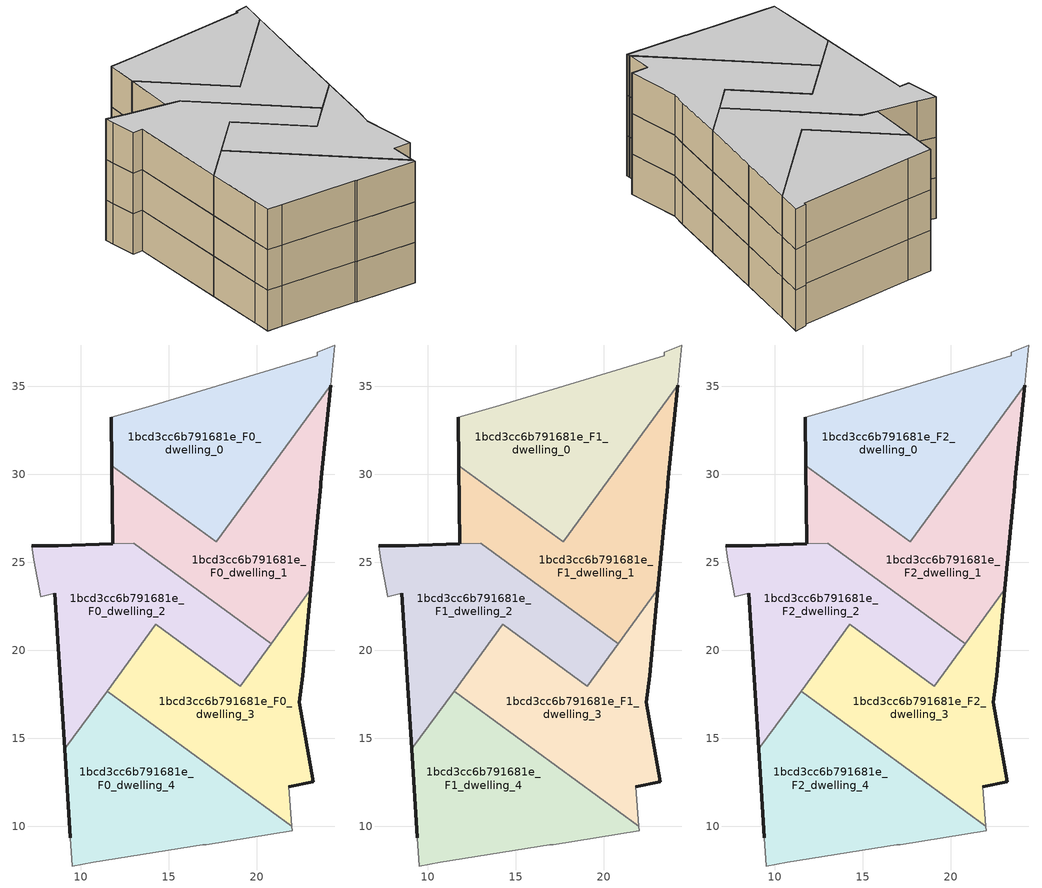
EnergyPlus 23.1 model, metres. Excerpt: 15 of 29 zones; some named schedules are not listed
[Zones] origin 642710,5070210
1bcd3cc6b791681e_F0_dwelling_0
 floor ground (EU_floor_Construction): 17.71,26.16 24.21,35.05 24.44,37.35 23.44,36.95 23.44,36.75 13.83,33.85 11.73,33.25 11.77,30.5 z0
 wall outside (EU_wall_Construction): 11.77,30.5 11.73,33.25 z0:3
 wall to 1bcd3cc6b791681e_F0_dwelling_1 (EU_wall_Construction): 24.21,35.05 17.71,26.16 11.77,30.5 z0:3
 wall adiabatic (EU_wall_Construction): 11.73,33.25 13.83,33.85 23.44,36.75 23.44,36.95 24.44,37.35 24.21,35.05 z0:3
1bcd3cc6b791681e_F0_dwelling_1
 floor ground (EU_floor_Construction): 23.09,23.47 23.64,29.35 23.66,29.52 24.21,35.05 17.71,26.16 11.77,30.5 11.83,26.05 13.03,26.08 20.83,20.37 z0
 wall outside (EU_wall_Construction): 24.21,35.05 23.66,29.52 23.64,29.35 23.09,23.47 / 11.83,26.05 11.77,30.5 z0:3
 wall to 1bcd3cc6b791681e_F0_dwelling_3 (EU_wall_Construction): 23.09,23.47 20.83,20.37 z0:3
 wall to 1bcd3cc6b791681e_F0_dwelling_2 (EU_wall_Construction): 20.83,20.37 13.03,26.08 11.83,26.05 z0:3
1bcd3cc6b791681e_F0_dwelling_2
 floor ground (EU_floor_Construction): 19.07,17.96 20.83,20.37 13.03,26.08 11.82,26.05 8.73,25.95 7.23,25.95 7.33,25.15 7.73,23.04 8.53,23.25 9.1,14.39 14.28,21.46 z0
 wall outside (EU_wall_Construction): 7.23,25.95 8.73,25.95 11.82,26.05 / 9.1,14.39 8.53,23.25 z0:3; 11.83,26.05,3 11.82,26.05,0 11.83,26.05,0
 wall adiabatic (EU_wall_Construction): 8.53,23.25 7.73,23.04 7.33,25.15 7.23,25.95 z0:3
 wall to 1bcd3cc6b791681e_F0_dwelling_3 (EU_wall_Construction): 20.83,20.37 19.07,17.96 14.28,21.46 11.5,17.67 z0:3
 wall to 1bcd3cc6b791681e_F0_dwelling_4 (EU_wall_Construction): 11.5,17.67 9.1,14.39 z0:3
1bcd3cc6b791681e_F0_dwelling_3
 floor ground (EU_floor_Construction): 22.01,9.98 21.83,12.23 23.23,12.53 22.44,17.04 22.64,18.54 23.09,23.47 19.07,17.96 14.28,21.46 11.5,17.67 z0
 wall outside (EU_wall_Construction): 23.09,23.47 22.64,18.54 22.44,17.04 23.23,12.53 21.83,12.23 z0:3
 wall adiabatic (EU_wall_Construction): 21.83,12.23 22.01,9.98 z0:3
 wall to 1bcd3cc6b791681e_F0_dwelling_4 (EU_wall_Construction): 22.01,9.98 11.5,17.67 z0:3
1bcd3cc6b791681e_F0_dwelling_4
 floor ground (EU_floor_Construction): 22.03,9.73 22.01,9.98 11.5,17.67 9.1,14.39 9.43,9.33 9.52,7.73 10.72,7.93 16.93,8.93 17.13,8.93 z0
 wall outside (EU_wall_Construction): 9.43,9.33 9.1,14.39 z0:3
 wall adiabatic (EU_wall_Construction): 22.01,9.98 22.03,9.73 17.13,8.93 16.93,8.93 10.72,7.93 9.52,7.73 9.43,9.33 z0:3
1bcd3cc6b791681e_F1_dwelling_0
 floor to 1bcd3cc6b791681e_F0_dwelling_0 (EU_floor_Construction): 17.71,26.16 24.21,35.05 24.44,37.35 23.44,36.95 23.44,36.75 13.83,33.85 11.73,33.25 11.77,30.5 z3
 wall outside (EU_wall_Construction): 11.77,30.5 11.73,33.25 z3:6
 wall to 1bcd3cc6b791681e_F1_dwelling_1 (EU_wall_Construction): 24.21,35.05 17.71,26.16 11.77,30.5 z3:6
 wall adiabatic (EU_wall_Construction): 11.73,33.25 13.83,33.85 23.44,36.75 23.44,36.95 24.44,37.35 24.21,35.05 z3:6
1bcd3cc6b791681e_F1_dwelling_1
 floor to 1bcd3cc6b791681e_F0_dwelling_1 (EU_floor_Construction): 23.09,23.47 23.64,29.35 23.66,29.52 24.21,35.05 17.71,26.16 11.77,30.5 11.83,26.05 13.03,26.08 20.83,20.37 z3
 wall outside (EU_wall_Construction): 24.21,35.05 23.66,29.52 23.64,29.35 23.09,23.47 / 11.83,26.05 11.77,30.5 z3:6
 wall to 1bcd3cc6b791681e_F1_dwelling_3 (EU_wall_Construction): 23.09,23.47 20.83,20.37 z3:6
 wall to 1bcd3cc6b791681e_F1_dwelling_2 (EU_wall_Construction): 20.83,20.37 13.03,26.08 11.83,26.05 z3:6
1bcd3cc6b791681e_F1_dwelling_2
 floor to 1bcd3cc6b791681e_F0_dwelling_2 (EU_floor_Construction): 19.07,17.96 20.83,20.37 13.03,26.08 11.83,26.05 8.73,25.95 7.23,25.95 7.33,25.15 7.73,23.04 8.53,23.25 9.1,14.39 14.28,21.46 z3
 wall outside (EU_wall_Construction): 7.23,25.95 8.73,25.95 11.82,26.05 / 9.1,14.39 8.53,23.25 z3:6; 11.83,26.05,6 11.82,26.05,3 11.83,26.05,3
 wall adiabatic (EU_wall_Construction): 8.53,23.25 7.73,23.04 7.33,25.15 7.23,25.95 z3:6
 wall to 1bcd3cc6b791681e_F1_dwelling_3 (EU_wall_Construction): 20.83,20.37 19.07,17.96 14.28,21.46 11.5,17.67 z3:6
 wall to 1bcd3cc6b791681e_F1_dwelling_4 (EU_wall_Construction): 11.5,17.67 9.1,14.39 z3:6
1bcd3cc6b791681e_F1_dwelling_3
 floor to 1bcd3cc6b791681e_F0_dwelling_3 (EU_floor_Construction): 22.01,9.98 21.83,12.23 23.23,12.53 22.44,17.04 22.64,18.54 23.09,23.47 19.07,17.96 14.28,21.46 11.5,17.67 z3
 wall outside (EU_wall_Construction): 23.09,23.47 22.64,18.54 22.44,17.04 23.23,12.53 21.83,12.23 z3:6
 wall adiabatic (EU_wall_Construction): 21.83,12.23 22.01,9.98 z3:6
 wall to 1bcd3cc6b791681e_F1_dwelling_4 (EU_wall_Construction): 22.01,9.98 11.5,17.67 z3:6
1bcd3cc6b791681e_F1_dwelling_4
 floor to 1bcd3cc6b791681e_F0_dwelling_4 (EU_floor_Construction): 22.03,9.73 22.01,9.98 11.5,17.67 9.1,14.39 9.43,9.33 9.52,7.73 10.72,7.93 16.93,8.93 17.13,8.93 z3
 wall outside (EU_wall_Construction): 9.43,9.33 9.1,14.39 z3:6
 wall adiabatic (EU_wall_Construction): 22.01,9.98 22.03,9.73 17.13,8.93 16.93,8.93 10.72,7.93 9.52,7.73 9.43,9.33 z3:6
1bcd3cc6b791681e_F2_dwelling_0
 floor to 1bcd3cc6b791681e_F1_dwelling_0 (EU_floor_Construction): 17.71,26.16 24.21,35.05 24.44,37.35 23.44,36.95 23.44,36.75 13.83,33.85 11.73,33.25 11.77,30.5 z6
 wall outside (EU_wall_Construction): 11.77,30.5 11.73,33.25 z6:9
 wall to 1bcd3cc6b791681e_F2_dwelling_1 (EU_wall_Construction): 24.21,35.05 17.71,26.16 11.77,30.5 z6:9
 wall adiabatic (EU_wall_Construction): 11.73,33.25 13.83,33.85 23.44,36.75 23.44,36.95 24.44,37.35 24.21,35.05 z6:9
 ceiling to 1bcd3cc6b791681e_F3_dwelling_0 (EU_floor_Construction): 24.44,37.35 24.21,35.05 17.71,26.16 11.77,30.5 11.73,33.25 13.83,33.85 23.44,36.75 23.44,36.95 z9
1bcd3cc6b791681e_F2_dwelling_1
 floor to 1bcd3cc6b791681e_F1_dwelling_1 (EU_floor_Construction): 23.09,23.47 23.64,29.35 23.66,29.52 24.21,35.05 17.71,26.16 11.77,30.5 11.83,26.05 13.03,26.08 20.83,20.37 z6
 wall outside (EU_wall_Construction): 24.21,35.05 23.66,29.52 23.64,29.35 23.09,23.47 / 11.83,26.05 11.77,30.5 z6:9
 wall to 1bcd3cc6b791681e_F2_dwelling_3 (EU_wall_Construction): 23.09,23.47 20.83,20.37 z6:9
 wall to 1bcd3cc6b791681e_F2_dwelling_2 (EU_wall_Construction): 20.83,20.37 13.03,26.08 11.83,26.05 z6:9
 ceiling to 1bcd3cc6b791681e_F3_dwelling_1 (EU_floor_Construction): 24.21,35.05 23.66,29.52 23.64,29.35 23.09,23.47 20.83,20.37 13.03,26.08 11.83,26.05 11.77,30.5 17.71,26.16 z9
1bcd3cc6b791681e_F2_dwelling_2
 floor to 1bcd3cc6b791681e_F1_dwelling_2 (EU_floor_Construction): 19.07,17.96 20.83,20.37 13.03,26.08 11.83,26.05 8.73,25.95 7.23,25.95 7.33,25.15 7.73,23.04 8.53,23.25 9.1,14.39 14.28,21.46 z6
 wall outside (EU_wall_Construction): 7.23,25.95 8.73,25.95 11.82,26.05 / 9.1,14.39 8.53,23.25 z6:9; 11.83,26.05,9 11.82,26.05,6 11.83,26.05,6
 wall adiabatic (EU_wall_Construction): 8.53,23.25 7.73,23.04 7.33,25.15 7.23,25.95 z6:9
 wall to 1bcd3cc6b791681e_F2_dwelling_3 (EU_wall_Construction): 20.83,20.37 19.07,17.96 14.28,21.46 11.5,17.67 z6:9
 wall to 1bcd3cc6b791681e_F2_dwelling_4 (EU_wall_Construction): 11.5,17.67 9.1,14.39 z6:9
 ceiling to 1bcd3cc6b791681e_F3_dwelling_2 (EU_floor_Construction): 20.83,20.37 19.07,17.96 14.28,21.46 9.1,14.39 8.53,23.25 7.73,23.04 7.33,25.15 7.23,25.95 8.73,25.95 11.83,26.05 13.03,26.08 z9
1bcd3cc6b791681e_F2_dwelling_3
 floor to 1bcd3cc6b791681e_F1_dwelling_3 (EU_floor_Construction): 22.01,9.98 21.83,12.23 23.23,12.53 22.44,17.04 22.64,18.54 23.09,23.47 19.07,17.96 14.28,21.46 11.5,17.67 z6
 wall outside (EU_wall_Construction): 23.09,23.47 22.64,18.54 22.44,17.04 23.23,12.53 21.83,12.23 z6:9
 wall adiabatic (EU_wall_Construction): 21.83,12.23 22.01,9.98 z6:9
 wall to 1bcd3cc6b791681e_F2_dwelling_4 (EU_wall_Construction): 22.01,9.98 11.5,17.67 z6:9
 ceiling to 1bcd3cc6b791681e_F3_dwelling_3 (EU_floor_Construction): 23.09,23.47 22.64,18.54 22.44,17.04 23.23,12.53 21.83,12.23 22.01,9.98 11.5,17.67 14.28,21.46 19.07,17.96 z9
1bcd3cc6b791681e_F2_dwelling_4
 floor to 1bcd3cc6b791681e_F1_dwelling_4 (EU_floor_Construction): 22.03,9.73 22.01,9.98 11.5,17.67 9.1,14.39 9.43,9.33 9.52,7.73 10.72,7.93 16.93,8.93 17.13,8.93 z6
 wall outside (EU_wall_Construction): 9.43,9.33 9.1,14.39 z6:9
 wall adiabatic (EU_wall_Construction): 22.01,9.98 22.03,9.73 17.13,8.93 16.93,8.93 10.72,7.93 9.52,7.73 9.43,9.33 z6:9
 ceiling to 1bcd3cc6b791681e_F3_dwelling_4 (EU_floor_Construction): 22.01,9.98 22.03,9.73 17.13,8.93 16.93,8.93 10.72,7.93 9.52,7.73 9.43,9.33 9.1,14.39 11.5,17.67 z9
[Building]
EU S2 Campaign: North Axis=0; Terrain=City; Solar Distribution=FullExterior
[Site:Location]
Lyon-Bron: Latitude=45.75; Longitude=5; Time Zone=1; Elevation=198
[SizingPeriod:WeatherFileDays]
AnnualSizingPeriod: Begin Month=1; Begin Day of Month=1; End Month=12; End Day of Month=31; Day of Week for Start Day=Monday; Use Weather File Daylight Saving Period=No; Use Weather File Rain and Snow Indicators=No
[MATERIAL]
EU_InternalMass_Material: Roughness=MediumRough; Thickness=0.1; Conductivity=1; Density=1800; Specific Heat=900; Thermal Absorptance=0.9; Solar Absorptance=0.7; Visible Absorptance=0.7
[MATERIAL:NOMASS] Roughness=MediumRough; Thermal Absorptance=0.9; Solar Absorptance=0.7; Visible Absorptance=0.7
Name | Thermal Resistance
EU_wall_NoMass | 0.776494
EU_floor_NoMass | 0.421597
[CONSTRUCTION]
EU_wall_Construction: EU_wall_NoMass
EU_floor_Construction: EU_floor_NoMass
EU_InternalMass_Construction: EU_InternalMass_Material
[ZONE] Type=1; Multiplier=1; Ceiling Height=autocalculate; Floor Area=autocalculate; Part of Total Floor Area=Yes
Name | Volume
1bcd3cc6b791681e_F0_dwelling_0; 1bcd3cc6b791681e_F1_dwelling_0; 1bcd3cc6b791681e_F2_dwelling_0 | 210.207
1bcd3cc6b791681e_F0_dwelling_1; 1bcd3cc6b791681e_F1_dwelling_1; 1bcd3cc6b791681e_F2_dwelling_1 | 211.875
1bcd3cc6b791681e_F0_dwelling_2 | 208.58
1bcd3cc6b791681e_F1_dwelling_2; 1bcd3cc6b791681e_F2_dwelling_2 | 208.585
1bcd3cc6b791681e_F0_dwelling_3; 1bcd3cc6b791681e_F1_dwelling_3; 1bcd3cc6b791681e_F2_dwelling_3 | 210.227
1bcd3cc6b791681e_F0_dwelling_4; 1bcd3cc6b791681e_F1_dwelling_4; 1bcd3cc6b791681e_F2_dwelling_4 | 210.228
[INTERNALMASS] Construction=EU_InternalMass_Construction
Name | Zone or ZoneList | Surface Area
1bcd3cc6b791681e_F0_dwelling_0_EU_InternalMass | 1bcd3cc6b791681e_F0_dwelling_0 | 70.0703
1bcd3cc6b791681e_F0_dwelling_1_EU_InternalMass | 1bcd3cc6b791681e_F0_dwelling_1 | 70.6242
1bcd3cc6b791681e_F0_dwelling_2_EU_InternalMass | 1bcd3cc6b791681e_F0_dwelling_2 | 69.5305
1bcd3cc6b791681e_F0_dwelling_3_EU_InternalMass | 1bcd3cc6b791681e_F0_dwelling_3 | 70.0756
1bcd3cc6b791681e_F0_dwelling_4_EU_InternalMass | 1bcd3cc6b791681e_F0_dwelling_4 | 70.0742
1bcd3cc6b791681e_F1_dwelling_0_EU_InternalMass | 1bcd3cc6b791681e_F1_dwelling_0 | 70.0703
1bcd3cc6b791681e_F1_dwelling_1_EU_InternalMass | 1bcd3cc6b791681e_F1_dwelling_1 | 70.6242
1bcd3cc6b791681e_F1_dwelling_2_EU_InternalMass | 1bcd3cc6b791681e_F1_dwelling_2 | 69.5305
1bcd3cc6b791681e_F1_dwelling_3_EU_InternalMass | 1bcd3cc6b791681e_F1_dwelling_3 | 70.0756
1bcd3cc6b791681e_F1_dwelling_4_EU_InternalMass | 1bcd3cc6b791681e_F1_dwelling_4 | 70.0742
1bcd3cc6b791681e_F2_dwelling_0_EU_InternalMass | 1bcd3cc6b791681e_F2_dwelling_0 | 70.0703
1bcd3cc6b791681e_F2_dwelling_1_EU_InternalMass | 1bcd3cc6b791681e_F2_dwelling_1 | 70.6242
1bcd3cc6b791681e_F2_dwelling_2_EU_InternalMass | 1bcd3cc6b791681e_F2_dwelling_2 | 69.5305
1bcd3cc6b791681e_F2_dwelling_3_EU_InternalMass | 1bcd3cc6b791681e_F2_dwelling_3 | 70.0756
1bcd3cc6b791681e_F2_dwelling_4_EU_InternalMass | 1bcd3cc6b791681e_F2_dwelling_4 | 70.0742
[OTHEREQUIPMENT] Fuel Type=Electricity; Design Level Calculation Method=Watts/Area; Power per Zone Floor Area=1; Fraction Latent=0; Fraction Radiant=0; Fraction Lost=0; Carbon Dioxide Generation Rate=0; EndUse Subcategory=EU_Step8_InternalGains
Name | Zone or ZoneList or Space or SpaceList | Schedule
EU_Step8_InternalGain_1bcd3cc6b791681e_F0_dwelling_0_f000 | 1bcd3cc6b791681e_F0_dwelling_0 | EU_Step8_GainSchedule_1bcd3cc6b791681e_F0_dwelling_0_f000
EU_Step8_InternalGain_1bcd3cc6b791681e_F0_dwelling_1_f000 | 1bcd3cc6b791681e_F0_dwelling_1 | EU_Step8_GainSchedule_1bcd3cc6b791681e_F0_dwelling_1_f000
EU_Step8_InternalGain_1bcd3cc6b791681e_F0_dwelling_2_f000 | 1bcd3cc6b791681e_F0_dwelling_2 | EU_Step8_GainSchedule_1bcd3cc6b791681e_F0_dwelling_2_f000
EU_Step8_InternalGain_1bcd3cc6b791681e_F0_dwelling_3_f000 | 1bcd3cc6b791681e_F0_dwelling_3 | EU_Step8_GainSchedule_1bcd3cc6b791681e_F0_dwelling_3_f000
EU_Step8_InternalGain_1bcd3cc6b791681e_F0_dwelling_4_f000 | 1bcd3cc6b791681e_F0_dwelling_4 | EU_Step8_GainSchedule_1bcd3cc6b791681e_F0_dwelling_4_f000
EU_Step8_InternalGain_1bcd3cc6b791681e_F1_dwelling_0_f000 | 1bcd3cc6b791681e_F1_dwelling_0 | EU_Step8_GainSchedule_1bcd3cc6b791681e_F1_dwelling_0_f000
EU_Step8_InternalGain_1bcd3cc6b791681e_F1_dwelling_1_f000 | 1bcd3cc6b791681e_F1_dwelling_1 | EU_Step8_GainSchedule_1bcd3cc6b791681e_F1_dwelling_1_f000
EU_Step8_InternalGain_1bcd3cc6b791681e_F1_dwelling_2_f000 | 1bcd3cc6b791681e_F1_dwelling_2 | EU_Step8_GainSchedule_1bcd3cc6b791681e_F1_dwelling_2_f000
EU_Step8_InternalGain_1bcd3cc6b791681e_F1_dwelling_3_f000 | 1bcd3cc6b791681e_F1_dwelling_3 | EU_Step8_GainSchedule_1bcd3cc6b791681e_F1_dwelling_3_f000
EU_Step8_InternalGain_1bcd3cc6b791681e_F1_dwelling_4_f000 | 1bcd3cc6b791681e_F1_dwelling_4 | EU_Step8_GainSchedule_1bcd3cc6b791681e_F1_dwelling_4_f000
EU_Step8_InternalGain_1bcd3cc6b791681e_F2_dwelling_0_f000 | 1bcd3cc6b791681e_F2_dwelling_0 | EU_Step8_GainSchedule_1bcd3cc6b791681e_F2_dwelling_0_f000
EU_Step8_InternalGain_1bcd3cc6b791681e_F2_dwelling_1_f000 | 1bcd3cc6b791681e_F2_dwelling_1 | EU_Step8_GainSchedule_1bcd3cc6b791681e_F2_dwelling_1_f000
EU_Step8_InternalGain_1bcd3cc6b791681e_F2_dwelling_2_f000 | 1bcd3cc6b791681e_F2_dwelling_2 | EU_Step8_GainSchedule_1bcd3cc6b791681e_F2_dwelling_2_f000
EU_Step8_InternalGain_1bcd3cc6b791681e_F2_dwelling_3_f000 | 1bcd3cc6b791681e_F2_dwelling_3 | EU_Step8_GainSchedule_1bcd3cc6b791681e_F2_dwelling_3_f000
EU_Step8_InternalGain_1bcd3cc6b791681e_F2_dwelling_4_f000 | 1bcd3cc6b791681e_F2_dwelling_4 | EU_Step8_GainSchedule_1bcd3cc6b791681e_F2_dwelling_4_f000
[ZONEVENTILATION:DESIGNFLOWRATE] Schedule=EU_AlwaysOn; Design Flow Rate Calculation Method=AirChanges/Hour; Air Changes per Hour=0.693814; Ventilation Type=Natural; Fan Pressure Rise=0; Fan Total Efficiency=1; Constant Term Coefficient=1; Temperature Term Coefficient=0; Velocity Term Coefficient=0; Velocity Squared Term Coefficient=0; Minimum Indoor Temperature=-100; Maximum Indoor Temperature=100; Delta Temperature=-100; Minimum Outdoor Temperature=-100; Maximum Outdoor Temperature=100; Maximum Wind Speed=40
Name | Zone or ZoneList or Space or SpaceList
EU_ConstantAir_1bcd3cc6b791681e_F0_dwelling_0 | 1bcd3cc6b791681e_F0_dwelling_0
EU_ConstantAir_1bcd3cc6b791681e_F0_dwelling_1 | 1bcd3cc6b791681e_F0_dwelling_1
EU_ConstantAir_1bcd3cc6b791681e_F0_dwelling_2 | 1bcd3cc6b791681e_F0_dwelling_2
EU_ConstantAir_1bcd3cc6b791681e_F0_dwelling_3 | 1bcd3cc6b791681e_F0_dwelling_3
EU_ConstantAir_1bcd3cc6b791681e_F0_dwelling_4 | 1bcd3cc6b791681e_F0_dwelling_4
EU_ConstantAir_1bcd3cc6b791681e_F1_dwelling_0 | 1bcd3cc6b791681e_F1_dwelling_0
EU_ConstantAir_1bcd3cc6b791681e_F1_dwelling_1 | 1bcd3cc6b791681e_F1_dwelling_1
EU_ConstantAir_1bcd3cc6b791681e_F1_dwelling_2 | 1bcd3cc6b791681e_F1_dwelling_2
EU_ConstantAir_1bcd3cc6b791681e_F1_dwelling_3 | 1bcd3cc6b791681e_F1_dwelling_3
EU_ConstantAir_1bcd3cc6b791681e_F1_dwelling_4 | 1bcd3cc6b791681e_F1_dwelling_4
EU_ConstantAir_1bcd3cc6b791681e_F2_dwelling_0 | 1bcd3cc6b791681e_F2_dwelling_0
EU_ConstantAir_1bcd3cc6b791681e_F2_dwelling_1 | 1bcd3cc6b791681e_F2_dwelling_1
EU_ConstantAir_1bcd3cc6b791681e_F2_dwelling_2 | 1bcd3cc6b791681e_F2_dwelling_2
EU_ConstantAir_1bcd3cc6b791681e_F2_dwelling_3 | 1bcd3cc6b791681e_F2_dwelling_3
EU_ConstantAir_1bcd3cc6b791681e_F2_dwelling_4 | 1bcd3cc6b791681e_F2_dwelling_4
[HVACTEMPLATE:THERMOSTAT] Constant Heating Setpoint=20; Constant Cooling Setpoint=50
EU_HeatOnly_1bcd3cc6b791681e_F0_dwelling_0; EU_HeatOnly_1bcd3cc6b791681e_F0_dwelling_1; EU_HeatOnly_1bcd3cc6b791681e_F0_dwelling_2; EU_HeatOnly_1bcd3cc6b791681e_F0_dwelling_3; EU_HeatOnly_1bcd3cc6b791681e_F0_dwelling_4; EU_HeatOnly_1bcd3cc6b791681e_F1_dwelling_0; EU_HeatOnly_1bcd3cc6b791681e_F1_dwelling_1; EU_HeatOnly_1bcd3cc6b791681e_F1_dwelling_2; EU_HeatOnly_1bcd3cc6b791681e_F1_dwelling_3; EU_HeatOnly_1bcd3cc6b791681e_F1_dwelling_4; EU_HeatOnly_1bcd3cc6b791681e_F2_dwelling_0; EU_HeatOnly_1bcd3cc6b791681e_F2_dwelling_1; EU_HeatOnly_1bcd3cc6b791681e_F2_dwelling_2; EU_HeatOnly_1bcd3cc6b791681e_F2_dwelling_3; EU_HeatOnly_1bcd3cc6b791681e_F2_dwelling_4; EU_HeatOnly_1bcd3cc6b791681e_F3_dwelling_0; EU_HeatOnly_1bcd3cc6b791681e_F3_dwelling_1; EU_HeatOnly_1bcd3cc6b791681e_F3_dwelling_2; EU_HeatOnly_1bcd3cc6b791681e_F3_dwelling_3; EU_HeatOnly_1bcd3cc6b791681e_F3_dwelling_4; EU_HeatOnly_1bcd3cc6b791681e_F4_dwelling_0; EU_HeatOnly_1bcd3cc6b791681e_F4_dwelling_1; EU_HeatOnly_1bcd3cc6b791681e_F4_dwelling_2; EU_HeatOnly_1bcd3cc6b791681e_F4_dwelling_3; EU_HeatOnly_1bcd3cc6b791681e_F4_dwelling_4; EU_HeatOnly_1bcd3cc6b791681e_F5_dwelling_0; EU_HeatOnly_1bcd3cc6b791681e_F5_dwelling_1; EU_HeatOnly_1bcd3cc6b791681e_F5_dwelling_2; EU_HeatOnly_1bcd3cc6b791681e_F5_dwelling_3
[HVACTEMPLATE:ZONE:IDEALLOADSAIRSYSTEM] System Availability Schedule=EU_AlwaysOn; Maximum Heating Supply Air Temperature=50; Minimum Cooling Supply Air Temperature=13; Maximum Heating Supply Air Humidity Ratio=0.0156; Minimum Cooling Supply Air Humidity Ratio=0.0077; Heating Limit=NoLimit; Cooling Limit=NoLimit; Heating Availability Schedule=EU_AlwaysOn; Cooling Availability Schedule=EU_CoolingOff; Dehumidification Control Type=ConstantSensibleHeatRatio; Cooling Sensible Heat Ratio=0.7; Dehumidification Setpoint=60; Humidification Control Type=None; Humidification Setpoint=30; Outdoor Air Method=None; Outdoor Air Flow Rate per Person=0.00944; Outdoor Air Flow Rate per Zone Floor Area=0; Outdoor Air Flow Rate per Zone=0; Demand Controlled Ventilation Type=None; Outdoor Air Economizer Type=NoEconomizer; Heat Recovery Type=None; Sensible Heat Recovery Effectiveness=0.7; Latent Heat Recovery Effectiveness=0.65
Name | Template Thermostat
1bcd3cc6b791681e_F0_dwelling_0 | EU_HeatOnly_1bcd3cc6b791681e_F0_dwelling_0
1bcd3cc6b791681e_F0_dwelling_1 | EU_HeatOnly_1bcd3cc6b791681e_F0_dwelling_1
1bcd3cc6b791681e_F0_dwelling_2 | EU_HeatOnly_1bcd3cc6b791681e_F0_dwelling_2
1bcd3cc6b791681e_F0_dwelling_3 | EU_HeatOnly_1bcd3cc6b791681e_F0_dwelling_3
1bcd3cc6b791681e_F0_dwelling_4 | EU_HeatOnly_1bcd3cc6b791681e_F0_dwelling_4
1bcd3cc6b791681e_F1_dwelling_0 | EU_HeatOnly_1bcd3cc6b791681e_F1_dwelling_0
1bcd3cc6b791681e_F1_dwelling_1 | EU_HeatOnly_1bcd3cc6b791681e_F1_dwelling_1
1bcd3cc6b791681e_F1_dwelling_2 | EU_HeatOnly_1bcd3cc6b791681e_F1_dwelling_2
